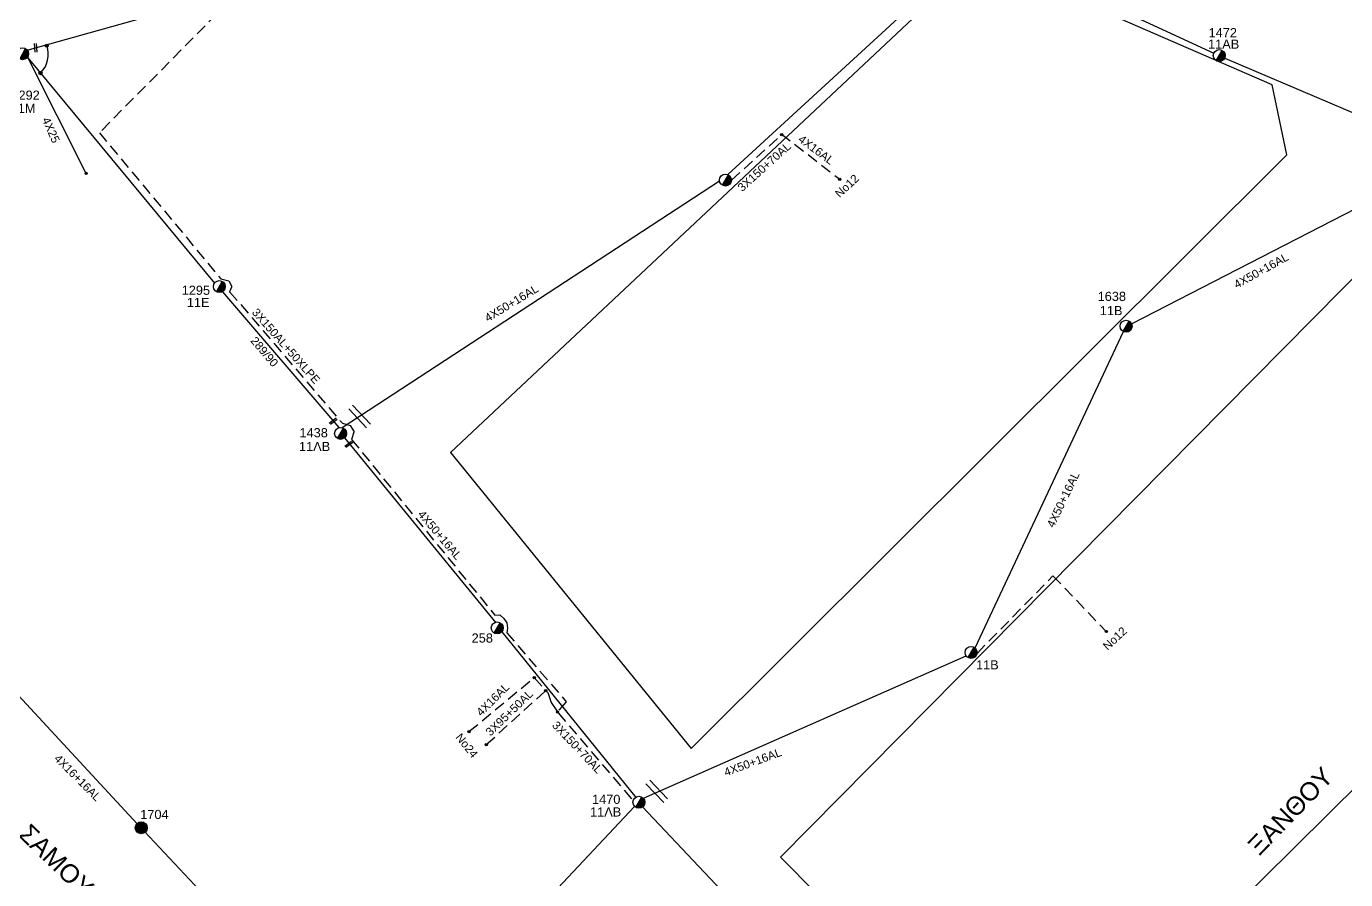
# Model space of a CAD drawing. Header units: millimetres. Extents: x -2238 to -1136, y 747 to 1272.
# Drawn here: x -2006.1 to -1857.8, y 1029.1 to 1125.1 of the extents above; entities that cross this region are included whole.
import ezdxf

# ---------------------------------------------------------------- set-up
doc = ezdxf.new("R2010")
doc.units = ezdxf.units.MM
doc.linetypes.add('DASHED', pattern=[19.05, 12.7, -6.35])
for name, color, linetype in [('Άγνωστα', 7, 'Continuous'), ('Γέφυρες Εναέριου Δικτύου', 7, 'Continuous'), ('Γυμνά εναέρια ΧΤ και ΦΟΠ (3Φ)   4x16+16AL', 7, 'Continuous'), ('Γυμνά εναέρια ΧΤ και ΦΟΠ (3Φ)   4x50+16AL', 7, 'Continuous'), ('Εναέρια παροχή ΧΤ 4x25', 7, 'SYN_LINE'), ('Επιγραφές - Σχήματα', 7, 'Continuous'), ('Καλώδια ΧΤ   3x150+70AL', 7, 'DASHED'), ('Καλώδια ΧΤ   3x150AL+50XLPE', 7, 'DASHED'), ('Καλώδια ΧΤ   3x95+50CU', 7, 'DASHED'), ('Μηχανική τομή', 7, 'Continuous'), ('Στύλος Ξύλινος', 7, 'Continuous'), ('Στύλος Ξύλινος @ 1', 7, 'Continuous'), ('Στύλος ΦΜ', 7, 'Continuous'), ('Στύλος ΦΜ @ 1', 7, 'Continuous'), ('Συνδέσεις', 7, 'Continuous'), ('Συνεστραμμένα ΧΤ   3x70+54.6+25 AL', 7, 'SYN_LINE'), ('Τομή', 7, 'Continuous'), ('Υπόβαθρο ΔΕΗ', 7, 'Continuous'), ('Υπόγεια καλώδια Δικτύου ΧΤ και Παρ. ΧΤ - 3X150+70 AL', 7, 'DASHED'), ('Υπόγεια καλώδια Παροχών ΧΤ   4x16AL', 7, 'DASHED')]:
    doc.layers.add(name, color=color, linetype=linetype)
doc.styles.get("Standard").update_dxf_attribs({"font": 'ARIAL.TTF'})
doc.linetypes.add('SYN_LINE', pattern='A,0.5,-0.0001,["/\\/\\/\\/",Standard,S=0.1,R=0,X=0,Y=-0.05],-0.25', length=0.7501)

# ---------------------------------------------------------------- blocks, each defined once
blk = doc.blocks.new('ΥΠΑΡΧΩΝ ΤΣΙΜΕΝΤΕΝΙΟΣ ΣΤΥΛΟΣ')
at = {"layer": 'Στύλος ΦΜ'}
blk.add_hatch(color=256, dxfattribs=at).paths.add_polyline_path([(-1.29, -2.28, 0.574793), (2.62, 0, 0.268822), (1.3, 2.27)])
blk.add_line((-1.29, -2.28), (1.3, 2.27), dxfattribs=at)
blk.add_circle((0, 0), 2.62, dxfattribs=at)
at = {"layer": 'Στύλος ΦΜ', "flags": 4}
for tag, p in [('ΑΡΙΘΜΟΣ', (-4.68, 8.05)), ('ΤΥΠΟΣ', (-4.91, 3.03))]:
    blk.add_attdef(tag, p, '', height=4, dxfattribs=at)
blk = doc.blocks.new('ΥΠΑΡΧΩΝ ΞΥΛΙΝΟΣ ΣΤΥΛΟΣ')
at = {"layer": 'Στύλος Ξύλινος'}
h = blk.add_hatch(color=256, dxfattribs=at)
h.paths.add_polyline_path([(-2.62, 0, 0.270008), (-1.29, -2.28), (1.3, 2.27, 0.576266)])
h.paths.add_polyline_path([(-1.29, -2.28, 0.574793), (2.62, 0, 0.268822), (1.3, 2.27)])
blk.add_line((-1.29, -2.28), (1.3, 2.27), dxfattribs=at)
blk.add_circle((0, 0), 2.62, dxfattribs=at)
at = {"layer": 'Στύλος Ξύλινος', "flags": 4}
for tag, p in [('ΑΡΙΘΜΟΣ', (-4.91, 8.6)), ('ΤΥΠΟΣ', (-4.85, 3.39))]:
    blk.add_attdef(tag, p, '', height=4, dxfattribs=at)
blk = doc.blocks.new('_ΣΥΝΔΕΣΗ')
at = {"layer": 'Συνδέσεις', "linetype": 'SYN_LINE', "ltscale": 40}
blk.add_hatch(color=256, dxfattribs=at).paths.add_polyline_path([(0.5, -0.01, 1), (-0.5, -0.01, 1)])
at = {"layer": 'Συνδέσεις'}
blk.add_circle((0, -0.01), 0.5, dxfattribs=at)
blk = doc.blocks.new('ΤΟΜΗ')
at = {"layer": 'Τομή', "ltscale": 40}
for p, q in [((-5.68, 0), (5.68, 0)), ((5.68, -2.33), (-5.68, -2.33))]:
    blk.add_line(p, q, dxfattribs=at)
blk = doc.blocks.new('ΜΗΧΑΝΙΚΗ ΤΟΜΗ')
at = {"layer": 'Μηχανική τομή', "ltscale": 40}
for p, q in [((-1.89, 0.78), (1.89, 0.78)), ((1.89, 0), (-1.89, 0))]:
    blk.add_line(p, q, dxfattribs=at)

msp = doc.modelspace()

# ---------------------------------------------------------------- linework, layer by layer
at = {"layer": 'Άγνωστα', "color": 5, "linetype": 'DASHED', "ltscale": 0.1}
for points in [[(-1899.27, 1054.56), (-1890.74, 1063.28)], [(-1890.74, 1063.28), (-1884.81, 1057.06)]]:
    msp.add_lwpolyline(points, dxfattribs=at)
at = {"layer": 'Γέφυρες Εναέριου Δικτύου', "ltscale": 0.1}
msp.add_lwpolyline([(-2004.54, 1119.81, 0.292045), (-2003.84, 1122.9, 0.211518)], format="xyb", dxfattribs=at)
at = {"layer": 'Γυμνά εναέρια ΧΤ και ΦΟΠ (3Φ)   4x16+16AL', "color": 85, "ltscale": 0.1}
for points in [[(-2008.89, 1051.85), (-1993.69, 1035.4)], [(-1992.84, 1034.52), (-1974.85, 1015.32)]]:
    msp.add_lwpolyline(points, dxfattribs=at)
at = {"layer": 'Γυμνά εναέρια ΧΤ και ΦΟΠ (3Φ)   4x50+16AL', "color": 30, "ltscale": 0.1}
for points in [[(-1927.3, 1108.4), (-1899.48, 1133.98)], [(-1970.64, 1079.94), (-1928.22, 1107.7)]]:
    msp.add_lwpolyline(points, dxfattribs=at)
at = {"layer": 'Γυμνά εναέρια ΧΤ και ΦΟΠ (3Φ)   4x50+16AL', "color": 5, "ltscale": 0.1}
for points in [[(-1898.4, 1133.96), (-1872.66, 1122.06)], [(-1871.44, 1121.5), (-1846.05, 1110.7)], [(-1881.91, 1091.63), (-1846.06, 1110.06)], [(-1899.49, 1055.17), (-1882.81, 1090.74)], [(-1936.78, 1038.26), (-1900.49, 1054.29)]]:
    msp.add_lwpolyline(points, dxfattribs=at)
at = {"layer": 'Γυμνά εναέρια ΧΤ και ΦΟΠ (3Φ)   4x50+16AL', "color": 27, "ltscale": 0.1}
for points in [[(-2005.95, 1121.51), (-1985, 1096.18)], [(-1984.09, 1095.23), (-1971, 1079.96)], [(-1970.38, 1078.78), (-1953.37, 1057.99)], [(-1952.7, 1056.99), (-1937.57, 1038.31)], [(-1936.86, 1037.29), (-1917.27, 1016.53)]]:
    msp.add_lwpolyline(points, dxfattribs=at)
at = {"layer": 'Γυμνά εναέρια ΧΤ και ΦΟΠ (3Φ)   4x50+16AL', "color": 173, "linetype": 'Continuous', "ltscale": 0.1}
msp.add_lwpolyline([(-1937.76, 1037.34), (-1952.11, 1022.06)], dxfattribs=at)
at = {"layer": 'Εναέρια παροχή ΧΤ 4x25', "color": 27, "linetype": 'SYN_LINE', "ltscale": 10}
msp.add_lwpolyline([(-2006, 1121.6), (-1999.41, 1108.5)], dxfattribs=at)
at = {"layer": 'Καλώδια ΧΤ   3x150+70AL', "color": 173, "linetype": 'DASHED', "ltscale": 0.1}
for points in [[(-1949.05, 1051.83), (-1947.53, 1050.14), (-1947.16, 1049.03), (-1946.43, 1047.97)], [(-1946.35, 1047.87), (-1937.93, 1037.99)]]:
    msp.add_lwpolyline(points, dxfattribs=at)
at = {"layer": 'Καλώδια ΧΤ   3x150AL+50XLPE', "color": 173, "linetype": 'DASHED', "ltscale": 0.1}
msp.add_lwpolyline([(-1969.99, 1141.39), (-1997.92, 1113.1), (-1984.27, 1096.68), (-1983.36, 1096.44), (-1983.02, 1095.82), (-1983.06, 1095.74), (-1983.28, 1095.22), (-1970.79, 1080.64), (-1970.59, 1080.45), (-1969.72, 1080.17), (-1969.3, 1079.48), (-1969.33, 1079.42), (-1969.58, 1078.62), (-1953.46, 1058.84), (-1952.93, 1058.88), (-1952.46, 1058.47), (-1952.14, 1057.98), (-1952.05, 1057.4), (-1952.05, 1057.4), (-1952.13, 1056.88), (-1945.45, 1049.12), (-1946.35, 1048.07)], dxfattribs=at)
at = {"layer": 'Καλώδια ΧΤ   3x95+50CU', "color": 173, "linetype": 'DASHED', "ltscale": 0.1}
msp.add_lwpolyline([(-1954.43, 1044.29), (-1947.75, 1050.38)], dxfattribs=at)
at = {"layer": 'Συνεστραμμένα ΧΤ   3x70+54.6+25 AL', "color": 27, "linetype": 'SYN_LINE', "ltscale": 10}
msp.add_lwpolyline([(-2006.03, 1122.4), (-1980.98, 1129.44)], dxfattribs=at)
at = {"layer": 'Υπόβαθρο ΔΕΗ', "ltscale": 0.1}
for points in [[(-1899.13, 1132.9), (-1958.44, 1077.14), (-1931.39, 1043.87), (-1864.45, 1110.62), (-1866.11, 1118.51), (-1899.13, 1132.9)], [(-1844.86, 1109.06), (-1921.35, 1031.65), (-1893.31, 1003.31), (-1811.46, 1084.33), (-1810.87, 1086.03), (-1812.83, 1095.38), (-1844.89, 1109.03)]]:
    msp.add_lwpolyline(points, dxfattribs=at)
at = {"layer": 'Υπόγεια καλώδια Δικτύου ΧΤ και Παρ. ΧΤ - 3X150+70 AL', "color": 30, "linetype": 'DASHED', "ltscale": 0.1}
msp.add_lwpolyline([(-1926.88, 1107.78), (-1921.22, 1112.89)], dxfattribs=at)
at = {"layer": 'Υπόγεια καλώδια Παροχών ΧΤ   4x16AL', "color": 30, "linetype": 'DASHED', "ltscale": 0.1}
msp.add_lwpolyline([(-1921.28, 1112.98), (-1914.71, 1107.87)], dxfattribs=at)
at = {"layer": 'Υπόγεια καλώδια Παροχών ΧΤ   4x16AL', "color": 173, "linetype": 'DASHED', "ltscale": 0.1}
msp.add_lwpolyline([(-1956.38, 1045.76), (-1949.05, 1051.83)], dxfattribs=at)

# ---------------------------------------------------------------- block references
at = {"linetype": 'DASHED', "ltscale": 0.1, "xscale": 0.2565857821764941, "yscale": 0.2565857821764941, "zscale": 0.2565857821764941}
msp.add_blockref('_ΣΥΝΔΕΣΗ', (-1999.41, 1108.53), dxfattribs=at)
at = {"layer": 'Μηχανική τομή', "ltscale": 0.1}
for p, xscale, yscale, zscale, rotation in [((-2004.98, 1122.66), 0.2565857821764485, 0.2565857821764485, 0.2565857821764485, 93.8033114469886), ((-1971.57, 1080.58), 0.2565857821765407, 0.2565857821765407, 0.2565857821765407, 36.75133527837111), ((-1969.84, 1077.98), 0.2565857821765407, 0.2565857821765407, 0.2565857821765407, 36.75133527837111)]:
    msp.add_blockref('ΜΗΧΑΝΙΚΗ ΤΟΜΗ', p, dxfattribs=dict(at, xscale=xscale, yscale=yscale, zscale=zscale, rotation=rotation))
at = {"layer": 'Στύλος Ξύλινος @ 1', "ltscale": 0.1}
ref = msp.add_blockref('ΥΠΑΡΧΩΝ ΞΥΛΙΝΟΣ ΣΤΥΛΟΣ', (-1993.21, 1034.94), dxfattribs=dict(at, xscale=0.2565857821764941, yscale=0.2565857821764941, zscale=0.2565857821764941))
ref.add_attrib('ΤΥΠΟΣ', '1704', (-1993.33, 1035.93), dxfattribs={"layer": 'Στύλος Ξύλινος', "height": 1.026, "flags": 4})
at = {"layer": 'Στύλος ΦΜ @ 1', "ltscale": 0.1, "xscale": 0.2565857821764941, "yscale": 0.2565857821764941, "zscale": 0.2565857821764941}
msp.add_blockref('ΥΠΑΡΧΩΝ ΤΣΙΜΕΝΤΕΝΙΟΣ ΣΤΥΛΟΣ', (-1872.05, 1121.78), dxfattribs=at).add_auto_attribs({'ΤΥΠΟΣ': '11ΑΒ', 'ΑΡΙΘΜΟΣ': '1472'})
at = {"layer": 'Στύλος ΦΜ @ 1', "ltscale": 0.1}
ref = msp.add_blockref('ΥΠΑΡΧΩΝ ΤΣΙΜΕΝΤΕΝΙΟΣ ΣΤΥΛΟΣ', (-2006.55, 1121.98), dxfattribs=dict(at, xscale=0.2565857821764941, yscale=0.2565857821764941, zscale=0.2565857821764941))
ref.add_attrib('ΤΥΠΟΣ', '1292', (-2007.81, 1116.82), dxfattribs={"layer": 'Στύλος ΦΜ', "height": 1.026, "flags": 4})
ref.add_attrib('ΑΡΙΘΜΟΣ', '11M', (-2007.89, 1115.34), dxfattribs={"layer": 'Στύλος ΦΜ', "height": 1.026, "flags": 4})
at = {"layer": 'Στύλος ΦΜ @ 1', "ltscale": 0.1, "xscale": 0.2565857821764941, "yscale": 0.2565857821764941, "zscale": 0.2565857821764941}
msp.add_blockref('ΥΠΑΡΧΩΝ ΤΣΙΜΕΝΤΕΝΙΟΣ ΣΤΥΛΟΣ', (-1927.55, 1107.78), dxfattribs=at)
at = {"layer": 'Στύλος ΦΜ @ 1', "ltscale": 0.1}
ref = msp.add_blockref('ΥΠΑΡΧΩΝ ΤΣΙΜΕΝΤΕΝΙΟΣ ΣΤΥΛΟΣ', (-1984.44, 1095.81), dxfattribs=dict(at, xscale=0.2565857821764941, yscale=0.2565857821764941, zscale=0.2565857821764941))
ref.add_attrib('ΤΥΠΟΣ', '1295', (-1988.67, 1094.88), dxfattribs={"layer": 'Στύλος ΦΜ', "height": 1.026, "flags": 4})
ref.add_attrib('ΑΡΙΘΜΟΣ', '11E', (-1988.09, 1093.51), dxfattribs={"layer": 'Στύλος ΦΜ', "height": 1.026, "flags": 4})
ref = msp.add_blockref('ΥΠΑΡΧΩΝ ΤΣΙΜΕΝΤΕΝΙΟΣ ΣΤΥΛΟΣ', (-1882.52, 1091.35), dxfattribs=dict(at, xscale=0.2565857821764941, yscale=0.2565857821764941, zscale=0.2565857821764941))
ref.add_attrib('ΤΥΠΟΣ', '11Β', (-1885.48, 1092.59), dxfattribs={"layer": 'Στύλος ΦΜ', "height": 1.026, "flags": 4})
ref.add_attrib('ΑΡΙΘΜΟΣ', '1638', (-1885.72, 1094.19), dxfattribs={"layer": 'Στύλος ΦΜ', "height": 1.026, "flags": 4})
ref = msp.add_blockref('ΥΠΑΡΧΩΝ ΤΣΙΜΕΝΤΕΝΙΟΣ ΣΤΥΛΟΣ', (-1970.81, 1079.29), dxfattribs=dict(at, xscale=0.2565857821764941, yscale=0.2565857821764941, zscale=0.2565857821764941))
ref.add_attrib('ΤΥΠΟΣ', '1438', (-1975.43, 1078.86), dxfattribs={"layer": 'Στύλος ΦΜ', "height": 1.026, "flags": 4})
ref.add_attrib('ΑΡΙΘΜΟΣ', '11ΛB', (-1975.49, 1077.31), dxfattribs={"layer": 'Στύλος ΦΜ', "height": 1.026, "flags": 4})
ref = msp.add_blockref('ΥΠΑΡΧΩΝ ΤΣΙΜΕΝΤΕΝΙΟΣ ΣΤΥΛΟΣ', (-1953.21, 1057.42), dxfattribs=dict(at, xscale=0.2565857821764941, yscale=0.2565857821764941, zscale=0.2565857821764941))
ref.add_attrib('ΤΥΠΟΣ', '258', (-1956.08, 1055.77), dxfattribs={"layer": 'Στύλος ΦΜ', "height": 1.026, "flags": 4})
ref = msp.add_blockref('ΥΠΑΡΧΩΝ ΤΣΙΜΕΝΤΕΝΙΟΣ ΣΤΥΛΟΣ', (-1899.94, 1054.66), dxfattribs=dict(at, xscale=0.2565857821764941, yscale=0.2565857821764941, zscale=0.2565857821764941))
ref.add_attrib('ΤΥΠΟΣ', '11B', (-1899.39, 1052.75), dxfattribs={"layer": 'Στύλος ΦΜ', "height": 1.026, "flags": 4})
ref = msp.add_blockref('ΥΠΑΡΧΩΝ ΤΣΙΜΕΝΤΕΝΙΟΣ ΣΤΥΛΟΣ', (-1937.28, 1037.81), dxfattribs=dict(at, xscale=0.2565857821764941, yscale=0.2565857821764941, zscale=0.2565857821764941))
ref.add_attrib('ΤΥΠΟΣ', '1470', (-1942.55, 1037.63), dxfattribs={"layer": 'Στύλος ΦΜ', "height": 1.026, "flags": 4})
ref.add_attrib('ΑΡΙΘΜΟΣ', '11ΛB', (-1942.77, 1036.21), dxfattribs={"layer": 'Στύλος ΦΜ', "height": 1.026, "flags": 4})
at = {"layer": 'Συνδέσεις', "xscale": 0.3548076403074907, "yscale": 0.3548076403074907, "zscale": 0.3548076403074907}
for p in [(-2003.84, 1122.9), (-2004.54, 1119.81)]:
    msp.add_blockref('_ΣΥΝΔΕΣΗ', p, dxfattribs=at)
at = {"layer": 'Συνδέσεις', "ltscale": 0.1, "xscale": 0.2565857821764941, "yscale": 0.2565857821764941, "zscale": 0.2565857821764941}
for p in [(-1921.22, 1112.89), (-1914.71, 1107.87), (-1884.74, 1057.02), (-1947.76, 1050.37), (-1946.43, 1047.97), (-1954.43, 1044.29)]:
    msp.add_blockref('_ΣΥΝΔΕΣΗ', p, dxfattribs=at)
at = {"layer": 'Τομή', "ltscale": 0.1, "xscale": 0.2565857821764583, "yscale": 0.2565857821764583, "zscale": 0.2565857821764583, "rotation": 133.3565043145702}
for p in [(-1968.89, 1080.98), (-1935.49, 1038.83)]:
    msp.add_blockref('ΤΟΜΗ', p, dxfattribs=at)
at = {"layer": 'Υπόγεια καλώδια Παροχών ΧΤ   4x16AL', "linetype": 'DASHED', "ltscale": 0.1, "xscale": 0.2565857821764941, "yscale": 0.2565857821764941, "zscale": 0.2565857821764941}
for p in [(-1949.05, 1051.83), (-1956.38, 1045.76)]:
    msp.add_blockref('_ΣΥΝΔΕΣΗ', p, dxfattribs=at)

# ---------------------------------------------------------------- texts
at = {"layer": 'Γυμνά εναέρια ΧΤ και ΦΟΠ (3Φ)   4x16+16AL', "color": 7, "ltscale": 0.1, "insert": (-2002.43, 1043.29), "char_height": 0.924, "width": 86.4036, "attachment_point": 1, "rotation": 315.0241}
msp.add_mtext('4X16+16AL', dxfattribs=at)
at = {"layer": 'Γυμνά εναέρια ΧΤ και ΦΟΠ (3Φ)   4x50+16AL', "color": 7, "ltscale": 0.1, "char_height": 0.924, "width": 86.4036, "attachment_point": 1}
for insert, rotation in [((-1870.53, 1096.36), 29.0373), ((-1954.74, 1092.58), 31.3072), ((-1891.49, 1069), 64.2719), ((-1961.49, 1070.75), 310.3379), ((-1927.83, 1041.58), 20.2874)]:
    msp.add_mtext('4X50+16AL', dxfattribs=dict(at, insert=insert, rotation=rotation))
at = {"layer": 'Εναέρια παροχή ΧΤ 4x25', "color": 7, "linetype": 'DASHED', "ltscale": 0.1, "insert": (-2003.55, 1114.97), "char_height": 0.924, "width": 86.4036, "attachment_point": 1, "rotation": 293.9074}
msp.add_mtext('4X25', dxfattribs=at)
at = {"layer": 'Επιγραφές - Σχήματα', "ltscale": 0.1, "char_height": 0.924, "width": 2.4947, "attachment_point": 1}
for s, insert, rotation in [('No12', (-1915.35, 1106.41), 43.0286), ('289/90', (-1980.3, 1090.28), 310.5149), ('No12', (-1885.23, 1055.52), 43.0286), ('No24', (-1957.23, 1045.68), 308.6574)]:
    msp.add_mtext(s, dxfattribs=dict(at, insert=insert, rotation=rotation))
at = {"layer": 'Επιγραφές - Σχήματα', "ltscale": 0.1, "char_height": 2.053, "attachment_point": 5}
for s, insert, rotation in [('ΞΑΝΘΟΥ', (-1864.03, 1036.82), 46.0132), ('ΣΑΜΟΥΗΛ', (-2001.33, 1029.86), 315.9108)]:
    msp.add_mtext(s, dxfattribs=dict(at, insert=insert, rotation=rotation))
at = {"layer": 'Καλώδια ΧΤ   3x150+70AL', "color": 7, "linetype": 'DASHED', "ltscale": 0.1, "insert": (-1946.44, 1047.04), "char_height": 0.924, "width": 86.4036, "attachment_point": 1, "rotation": 313.3938}
msp.add_mtext('3X150+70AL', dxfattribs=at)
at = {"layer": 'Καλώδια ΧΤ   3x150AL+50XLPE', "color": 7, "linetype": 'DASHED', "ltscale": 0.1, "insert": (-1976.94, 1089.11), "char_height": 0.9237, "width": 14.5887, "attachment_point": 5, "rotation": 311.3707}
msp.add_mtext('3X150AL+50XLPE', dxfattribs=at)
at = {"layer": 'Καλώδια ΧΤ   3x95+50CU', "color": 7, "linetype": 'DASHED', "ltscale": 0.1, "insert": (-1954.61, 1045.85), "char_height": 0.924, "width": 86.4036, "attachment_point": 1, "rotation": 44.037}
msp.add_mtext('3X95+50AL', dxfattribs=at)
at = {"layer": 'Υπόγεια καλώδια Δικτύου ΧΤ και Παρ. ΧΤ - 3X150+70 AL', "color": 7, "linetype": 'DASHED', "ltscale": 0.1, "insert": (-1926.29, 1107.11), "char_height": 0.924, "width": 86.4036, "attachment_point": 1, "rotation": 42.0252}
msp.add_mtext('3X150+70AL', dxfattribs=at)
at = {"layer": 'Υπόγεια καλώδια Παροχών ΧΤ   4x16AL', "color": 7, "linetype": 'DASHED', "ltscale": 0.1, "char_height": 0.924, "width": 86.4036, "attachment_point": 1}
for insert, rotation in [((-1918.91, 1112.93), 323.4501), ((-1955.66, 1048.08), 44.809)]:
    msp.add_mtext('4X16AL', dxfattribs=dict(at, insert=insert, rotation=rotation))

doc.saveas('drawing.dxf')
